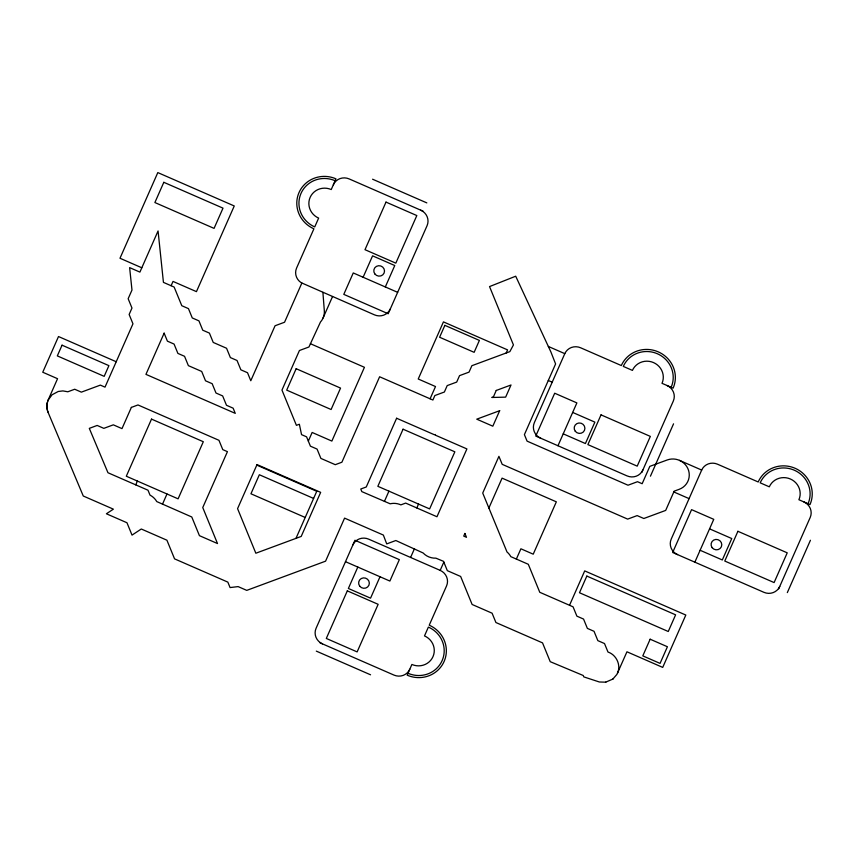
<?xml version="1.0" encoding="UTF-8"?>
<svg xmlns="http://www.w3.org/2000/svg" width="855" height="855" viewBox="0 0 855 855"><rect width="100%" height="100%" fill="white"/><g stroke="black" fill="none" stroke-linecap="round" stroke-linejoin="round"><path stroke-width="1.28" d="M605.8 682.172L599.366 681.991L583.805 676.893L583.238 675.503L550.225 661.674L542.53 642.875L495.921 622.526L492.095 613.195L472.12 604.474L460.653 576.473L447.336 570.659L443.51 561.329L435.911 558.165A16.149 15.604 20.3 0 1 423.118 552.971L395.833 540.52L386.716 543.898L383.361 535.07L344.576 518.13L325.573 561.169L246.753 590.378L238.118 586.605L230.07 587.567L227.836 582.116L174.559 558.86L166.917 540.2L141.289 529.01L132.023 535.112L126.968 522.747L106.394 513.77L113.384 509.163L83.266 496.007L48.03 412.238L46.897 407.856L47.004 403.902M46.811 406.146L46.843 405.43M46.886 404.682L47.998 400.343L57.552 378.701L42.75 372.235L58.503 336.539L116.216 361.74M47.132 403.1L47.314 402.406M47.527 401.615L47.773 400.942M569.526 605.276L584.702 570.894L685.817 615.044L662.711 667.402L626.95 651.788L616.925 674.36L612.779 679.169M171.107 285.73L173.02 281.413L196.447 291.641L234.259 205.97L157.812 172.592L119.989 258.253L141.812 267.786M135.731 484.86L137.399 481.066M162.482 504.204L166.992 493.987M301.858 283.048L284.555 322.239L275.064 325.755L250.793 380.732L247.523 372.727L240.864 369.82L237.038 360.489L230.38 357.582L226.554 348.252L213.237 342.438L209.411 333.108L202.753 330.201L198.937 320.86L192.279 317.953L188.453 308.623L181.794 305.716L174.142 287.056L163.433 282.374L158.068 230.957L139.899 272.104L129.629 267.615L131.98 290.059L128.154 298.716L131.98 308.046L129.137 314.48L132.963 323.81L105.005 387.144L100.356 385.113L81.364 392.146L74.706 389.239L67.834 391.782L62.896 390.906L58.226 391.483L52.07 394.775L48.03 400.247M323.083 317.964L332.542 296.546M363.119 277.255L372.577 255.837L394.764 265.531L385.316 286.949M308.334 441.095L312.139 432.459L331.868 441.073L364.433 367.297L310.386 343.699M295.98 538.361L316.756 491.294L256.789 465.109M384.397 501.458L388.94 491.155M430.086 398.793L435.505 386.546L418.234 379L443.446 321.886L507.571 349.887L506.203 352.987M357.818 567.057L348.37 588.475L370.557 598.169L380.015 576.751M416.823 507.956L418.544 504.076M410.592 557.46L414.483 548.654M408.006 673.27A26.11 25.233 20.3 0 0 442.121 660.637A26.11 25.233 20.3 0 0 428.387 627.1L424.497 635.906A16.149 15.604 20.3 0 1 432.993 656.651A16.149 15.604 20.3 0 1 411.896 664.463L407.172 675.172A28.258 27.307 20.3 0 0 444.098 661.492A28.258 27.307 20.3 0 0 429.231 625.197L446.556 585.932A12.109 11.703 20.3 0 0 440.186 570.381L443.831 562.12M488.868 508.062L502.077 478.137L556.338 501.832L533.231 554.179L520.898 548.792L516.356 559.074M671.143 387.294A26.11 25.233 20.3 0 0 657.41 353.767A26.11 25.233 20.3 0 0 623.295 366.41L632.422 370.397A16.149 15.604 20.3 0 1 653.519 362.573A16.149 15.604 20.3 0 1 662.016 383.318L673.109 388.159A28.258 27.307 20.3 0 0 658.243 351.865A28.258 27.307 20.3 0 0 621.318 365.545L580.63 347.782A12.109 11.703 20.3 0 0 564.802 353.649L534.343 422.659A12.109 11.703 20.3 0 0 540.713 438.209M557.973 445.744L576.879 402.908L554.692 393.225L535.775 436.061L627.036 475.893A12.109 11.703 20.3 0 0 642.853 470.036M641.806 472.409L673.323 401.027A12.109 11.703 20.3 0 0 666.943 385.466M650.441 476.182L673.548 423.824M808.028 503.723A26.11 25.233 20.3 0 0 794.295 470.197A26.11 25.233 20.3 0 0 760.181 482.829L769.308 486.816A16.149 15.604 20.3 0 1 790.405 479.003A16.149 15.604 20.3 0 1 798.901 499.737L809.995 504.578A28.258 27.307 20.3 0 0 795.139 468.294A28.258 27.307 20.3 0 0 758.203 481.974L717.516 464.201A12.109 11.703 20.3 0 0 701.688 470.068L671.228 539.077A12.109 11.703 20.3 0 0 677.598 554.628M694.859 562.173L713.765 519.338L691.577 509.644L672.661 552.48L763.921 592.323A12.109 11.703 20.3 0 0 779.739 586.455M778.691 588.839L810.209 517.446A12.109 11.703 20.3 0 0 803.839 501.896M787.327 592.601L810.433 540.253M617.492 673.206C621.286 665.243 616.391 654.78 607.99 652.044L604.506 643.548L597.848 640.641L594.033 631.3L587.374 628.393L583.548 619.063L576.89 616.156L573.064 606.826L539.772 592.291L528.305 564.289L510.809 556.648L510.136 555.515A16.149 15.604 20.3 0 0 507.015 551.999L482.722 493.057L498.925 456.346L502.206 464.34L627.666 519.113L637.157 515.597L643.826 518.504L665.682 510.414L674.168 491.165L679.148 489.338A16.149 15.604 20.3 0 0 689.269 475.209A16.149 15.604 20.3 0 0 679.543 460.396L678.068 459.83A16.149 15.604 20.3 0 0 667.231 459.969L649.821 466.36L642.158 483.716L637.509 481.696L628.019 485.213L527.075 441.137L524.404 434.618L555.6 363.941L550.93 352.036L515.704 276.208L489.541 286.585L513.438 344.928L509.847 351.629L471.875 365.705L469.032 372.128L459.541 375.644L456.698 382.078L447.208 385.594L444.376 392.018L434.874 395.534L432.897 400.022L379.62 376.766L341.893 462.224L335.267 464.682L320.892 458.408L317.066 449.078L310.408 446.171L306.582 436.841L301.548 434.639L299.357 424.251L296.407 425.341L281.968 390.083L299.432 350.507L308.933 346.991L320.486 321.982A16.149 15.604 20.3 0 0 323.008 318.146L323.575 316.724A16.149 15.604 20.3 0 0 324.323 310.675L322.901 292.346M612.971 679.02L605.596 682.215M372.577 179.208L426.827 202.892M423.15 211.228L349.161 178.919A12.109 11.703 20.3 0 0 333.343 184.787M548.344 346.457L564.802 353.649M397.65 292.335L353.254 272.948L343.796 294.366L388.191 313.753L427.062 225.699A12.109 11.703 20.3 0 0 420.692 210.148M548.29 380.496L552.202 382.196M572.679 412.431L594.877 422.124L585.418 443.542L563.231 433.848M679.49 460.375L701.688 470.068M673.826 491.956L689.087 498.625M709.565 528.85L731.762 538.543L722.315 559.961L700.117 550.267M313.603 498.433L259.343 474.739L250.943 493.784L305.203 517.467M440.186 570.381L368.665 539.152A12.109 11.703 20.3 0 0 352.837 545.02M345.484 561.682L389.88 581.058L399.338 559.64L354.943 540.264L316.072 628.307A12.109 11.703 20.3 0 0 322.442 643.858M319.984 642.789L393.973 675.087A12.109 11.703 20.3 0 0 409.791 669.23M316.307 651.115L370.557 674.798M47.976 412.11L47.752 411.49M47.453 410.646L47.303 410.005M47.1 409.214L46.993 408.498M46.875 407.685L46.843 406.959M335.128 180.736A26.11 25.233 20.3 0 0 301.013 193.38A26.11 25.233 20.3 0 0 314.747 226.906L318.637 218.1A16.149 15.604 20.3 0 1 310.141 197.366A16.149 15.604 20.3 0 1 331.238 189.543L335.962 178.834A28.258 27.307 20.3 0 0 299.036 192.514A28.258 27.307 20.3 0 0 313.903 228.809L296.578 268.075A12.109 11.703 20.3 0 0 301.27 282.738L374.469 314.854A12.109 11.703 20.3 0 0 390.297 308.986M62.052 345.185L57.317 355.894L104.182 376.35L108.906 365.641L62.052 345.185M163.818 182.307L154.883 202.539L214.071 228.381L223.005 208.15L163.818 182.307M131.36 407.408L121.998 428.622L113.33 424.839L103.829 428.355L97.171 425.448L89.305 428.366L107.965 472.74L148 490.214L150.02 495.13A16.149 15.604 20.3 0 1 156.764 501.586L191.777 516.986L199.429 535.658L217.501 543.545L202.753 507.549L227.43 451.664L222.781 449.634L218.955 440.304L137.986 404.949L131.36 407.408M164.128 333.161L145.949 374.362L235.264 413.36L233.137 408.177L226.479 405.27L222.653 395.929L215.994 393.022L212.168 383.692L205.51 380.785L201.695 371.455L188.378 365.641L184.552 356.311L177.893 353.404L174.067 344.073L167.409 341.156L164.128 333.161M151.517 419.11L126.305 476.224L178.096 498.839L203.308 441.725L151.517 419.11M296.161 368.708L286.703 390.126L331.099 409.513L340.547 388.095L296.161 368.708M257.024 464.586L237.572 508.64L255.837 553.228L301.206 536.427L320.657 492.362L257.024 464.586M386 202.101L364.989 249.692L395.822 263.148L416.823 215.556L386 202.101M396.613 418.245L366.271 486.976L360.767 489.017L361.825 491.614L390.158 503.798A16.149 15.604 20.3 0 1 399.488 504.322L400.856 504.877L405.676 503.093L436.969 516.751L466.905 448.928L435.612 435.27L435.313 434.522L434.554 434.81L396.613 418.245M444.867 325.349L439.609 337.244L474.14 352.324L479.388 340.418L444.867 325.349M403.058 429.199L377.846 486.313L429.638 508.917L454.849 451.814L403.058 429.199M347.312 590.858L326.311 638.45L357.134 651.905L378.145 604.314L347.312 590.858M496.242 390.457L493.41 396.88L491.807 397.479L505.647 397.137L511.012 384.985L496.242 390.457M499.673 410.689L492.822 426.185L476.759 419.174L499.673 410.689M464.896 533.445L463.72 536.096L466.477 537.293L464.896 533.445M601.022 414.867L587.887 444.611L637.21 466.146L650.345 436.403L601.022 414.867M586.829 576.078L579.476 592.739L668.257 631.503L675.61 614.841L586.829 576.078M650.153 639.209L642.8 655.87L660.06 663.405L667.413 646.743L650.153 639.209M737.908 531.297L724.773 561.04L774.106 582.576L787.231 552.832L737.908 531.297M359.699 586.135A5.387 5.205 20.3 0 0 368.911 585.248A5.387 5.205 20.3 0 0 363.332 577.895A5.387 5.205 20.3 0 0 359.699 586.135M712.151 547.67A5.387 5.205 20.3 0 0 721.364 546.773A5.387 5.205 20.3 0 0 715.785 539.43A5.387 5.205 20.3 0 0 712.151 547.67M575.255 431.241A5.387 5.205 20.3 0 0 584.478 430.354A5.387 5.205 20.3 0 0 578.899 423.001A5.387 5.205 20.3 0 0 575.255 431.241M374.864 273.963A5.387 5.205 20.3 0 0 384.087 273.076A5.387 5.205 20.3 0 0 378.509 265.723A5.387 5.205 20.3 0 0 374.864 273.963"/></g></svg>
